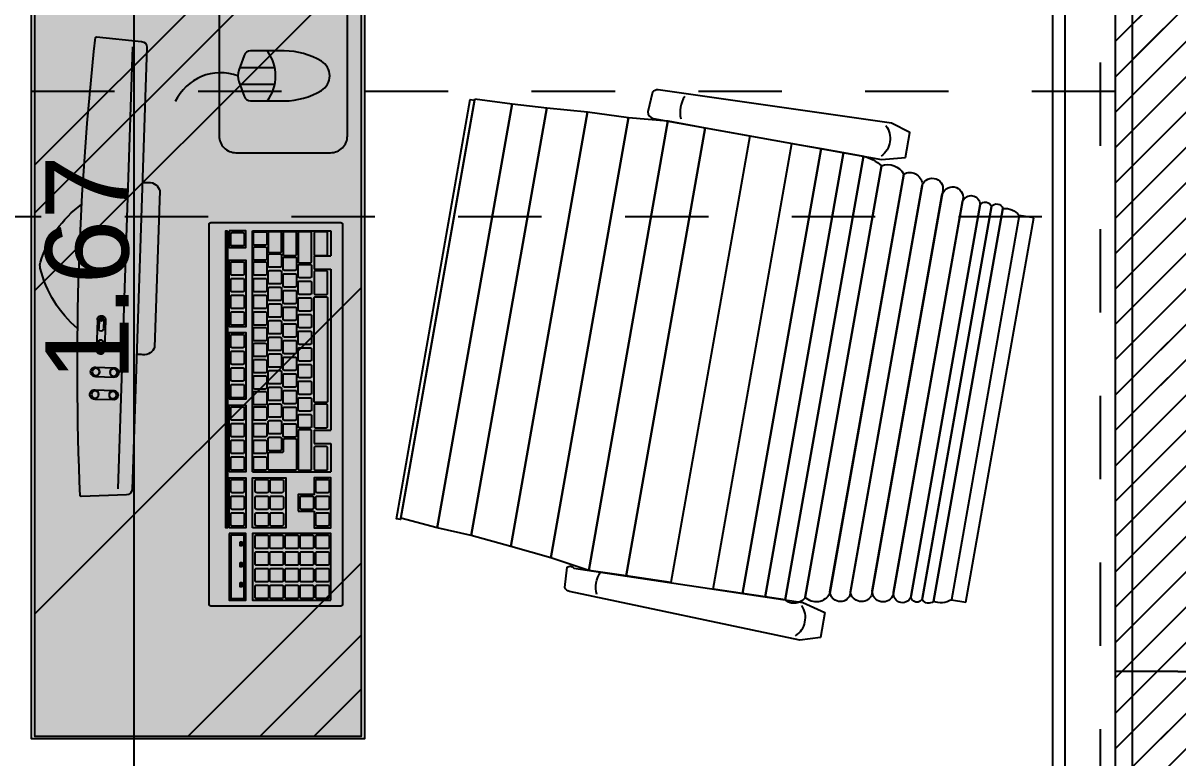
# Model space of a CAD drawing. Header units: millimetres. Extents: x 1999 to 2304, y 1614 to 1800.
# Drawn here: x 2040.73 to 2042.115, y 1631.511 to 1632.393 of the extents above; entities that cross this region are included whole.
import ezdxf

# ---------------------------------------------------------------- set-up
doc = ezdxf.new("R2010")
doc.units = ezdxf.units.MM
doc.header["$LTSCALE"] = 0.03
doc.header["$PDMODE"] = 34
doc.linetypes.add('HIDDEN', pattern=[9.525, 6.35, -3.175])
doc.linetypes.add('HIDDEN2', pattern=[0.1875, 0.125, -0.0625])
for name, color, linetype in [('Construir Tijolos', 160, 'Continuous'), ('COTA', 250, 'Continuous'), ('Demolir', 193, 'HIDDEN2'), ('Layout', 6, 'Continuous'), ('PL1', 1, 'Continuous'), ('PL250', 250, 'Continuous'), ('PL251', 251, 'Continuous'), ('PL5', 5, 'Continuous'), ('PL6', 6, 'Continuous')]:
    doc.layers.add(name, color=color, linetype=linetype)
doc.styles.get("Standard").update_dxf_attribs({"font": 'arial.ttf'})
doc.dimstyles.new('TICK01', dxfattribs={"dimscale": 0, "dimtxt": 2, "dimasz": 1.5, "dimexe": 0.18, "dimexo": 0.06, "dimgap": 0.09, "dimtad": 1, "dimzin": 4, "dimdsep": 46, "dimtxsty": 'Standard', "dimblk": 'TICK1', "dimcen": 0.09, "dimclrd": 256, "dimclre": 256, "dimclrt": 4, "dimaunit": 1, "dimadec": 0, "dimazin": 0, "dimtfac": 1, "dimtix": 1, "dimtmove": 2, "dimatfit": 3, "dimldrblk": 'TICK1', "dimfxl": 1, "dimtolj": 1, "dimtzin": 12, "dimarcsym": 0})
pattern_1 = [(45, (0, 0), (-0.02121320344, 0.02121320344), [])]

# ---------------------------------------------------------------- blocks, each defined once
blk = doc.blocks.new('TICK1')
for p, q in [((0, 1), (0, -1)), ((0.5, 0.5), (-0.5, -0.5)), ((-1, 0), (1, 0))]:
    blk.add_line(p, q)
blk = doc.blocks.new('*D205')
at = {"layer": 'COTA', "linetype": 'HIDDEN', "lineweight": -2}
for p, q in [((2039.4631, 1631.9864), (2039.4631, 1632.4949)), ((2042.0401, 1632.4829), (2042.0401, 1632.4769))]:
    blk.add_line(p, q, dxfattribs=at)
at = {"layer": 'COTA', "lineweight": -2}
blk.add_line((2039.5381, 1632.4859), (2041.9651, 1632.4859), dxfattribs=at)
at = {"layer": 'DEFPOINTS', "color": 0}
for p in [(2042.0401, 1632.4859), (2042.0401, 1632.4859), (2039.4631, 1631.9834)]:
    blk.add_point(p, dxfattribs=at)
at = {"layer": 'COTA', "lineweight": -2, "xscale": 0.07499999993790162, "yscale": 0.07499999993790162, "zscale": 0.07499999993790162, "rotation": 180}
blk.add_blockref('TICK1', (2039.4631, 1632.4859), dxfattribs=at)
at = {"layer": 'COTA', "lineweight": -2, "xscale": 0.07499999993790162, "yscale": 0.07499999993790162, "zscale": 0.07499999993790162}
blk.add_blockref('TICK1', (2042.0401, 1632.4859), dxfattribs=at)
at = {"layer": 'COTA', "color": 4, "insert": (2040.6605, 1632.5414), "char_height": 0.1, "attachment_point": 5}
blk.add_mtext('\\A1;2.58', dxfattribs=at)
blk = doc.blocks.new('*D248')
at = {"layer": 'COTA', "linetype": 'HIDDEN', "lineweight": -2}
for p, q in [((2044.0451, 1632.1614), (2044.0451, 1629.8746)), ((2040.9331, 1625.4844), (2040.9331, 1629.8926))]:
    blk.add_line(p, q, dxfattribs=at)
at = {"layer": 'COTA', "lineweight": -2}
blk.add_line((2041.0081, 1629.8836), (2043.9701, 1629.8836), dxfattribs=at)
at = {"layer": 'DEFPOINTS', "color": 0}
for p in [(2044.0451, 1632.1644), (2044.0451, 1629.8836), (2040.9331, 1625.4814)]:
    blk.add_point(p, dxfattribs=at)
at = {"layer": 'COTA', "lineweight": -2, "xscale": 0.07499999993790162, "yscale": 0.07499999993790162, "zscale": 0.07499999993790162, "rotation": 180}
blk.add_blockref('TICK1', (2040.9331, 1629.8836), dxfattribs=at)
at = {"layer": 'COTA', "lineweight": -2, "xscale": 0.07499999993790162, "yscale": 0.07499999993790162, "zscale": 0.07499999993790162}
blk.add_blockref('TICK1', (2044.0451, 1629.8836), dxfattribs=at)
at = {"layer": 'COTA', "color": 4, "insert": (2042.4891, 1629.9392), "char_height": 0.1, "attachment_point": 5}
blk.add_mtext('\\A1;3.11', dxfattribs=at)
blk = doc.blocks.new('*D262')
at = {"layer": 'COTA', "linetype": 'HIDDEN', "lineweight": -2}
for p, q in [((2041.3836, 1632.9334), (2040.8541, 1632.9334)), ((2042.0371, 1631.2634), (2040.8541, 1631.2634))]:
    blk.add_line(p, q, dxfattribs=at)
at = {"layer": 'COTA', "lineweight": -2}
blk.add_line((2040.8631, 1632.8584), (2040.8631, 1631.3384), dxfattribs=at)
at = {"layer": 'DEFPOINTS', "color": 0}
for p in [(2041.3866, 1632.9334), (2040.8631, 1631.2634), (2042.0401, 1631.2634)]:
    blk.add_point(p, dxfattribs=at)
at = {"layer": 'COTA', "lineweight": -2, "xscale": 0.07499999993790162, "yscale": 0.07499999993790162, "zscale": 0.07499999993790162}
for p, rotation in [((2040.8631, 1632.9334), 90), ((2040.8631, 1631.2634), 270)]:
    blk.add_blockref('TICK1', p, dxfattribs=dict(at, rotation=rotation))
at = {"layer": 'COTA', "color": 4, "insert": (2040.8075, 1632.0984), "char_height": 0.1, "attachment_point": 5, "rotation": 90}
blk.add_mtext('\\A1;1.67', dxfattribs=at)
blk = doc.blocks.new('*D348')
at = {"layer": 'COTA', "lineweight": -2}
for p, q in [((2042.1151, 1631.6145), (2042.0401, 1631.6145)), ((2042.1901, 1631.6145), (2042.2401, 1631.6145)), ((2042.3151, 1631.6145), (2042.3901, 1631.6145))]:
    blk.add_line(p, q, dxfattribs=at)
at = {"layer": 'COTA', "linetype": 'HIDDEN', "lineweight": -2}
for p, q in [((2042.1901, 1631.4164), (2042.1901, 1631.6235)), ((2042.2401, 1631.4164), (2042.2401, 1631.6235))]:
    blk.add_line(p, q, dxfattribs=at)
at = {"layer": 'DEFPOINTS', "color": 0}
for p in [(2042.2401, 1631.6145), (2042.1901, 1631.4134), (2042.2401, 1631.4134)]:
    blk.add_point(p, dxfattribs=at)
at = {"layer": 'COTA', "lineweight": -2, "xscale": 0.07499999993790162, "yscale": 0.07499999993790162, "zscale": 0.07499999993790162}
blk.add_blockref('TICK1', (2042.1901, 1631.6145), dxfattribs=at)
at = {"layer": 'COTA', "lineweight": -2, "xscale": 0.07499999993790162, "yscale": 0.07499999993790162, "zscale": 0.07499999993790162, "rotation": 180}
blk.add_blockref('TICK1', (2042.2401, 1631.6145), dxfattribs=at)
at = {"layer": 'COTA', "color": 4, "insert": (2042.2151, 1631.67), "char_height": 0.1, "attachment_point": 5}
blk.add_mtext('\\A1;.05', dxfattribs=at)
blk = doc.blocks.new('TV DE PLASMA 29PL')
at = {"layer": 'PL250'}
for p, q in [((0.1413, 0.2032), (-0.1307, 0.2032)), ((0.3901, 0.1474), (-0.3795, 0.1474)), ((-0.2245, 0.1025), (-0.2245, 0.1335)), ((-0.2085, 0.1025), (-0.2085, 0.1335)), ((-0.1852, 0.1025), (-0.1852, 0.1335)), ((-0.1692, 0.1025), (-0.1692, 0.1335)), ((-0.0866, 0.1163), (-0.1388, 0.1163)), ((-0.0866, 0.1023), (-0.1388, 0.1023)), ((-0.0866, 0.1135), (-0.1016, 0.1135)), ((-0.0866, 0.1051), (-0.1016, 0.1051)), ((-0.0866, 0.1135), (-0.0866, 0.1051))]:
    blk.add_line(p, q, dxfattribs=at)
for centre, radius in [((-0.2165, 0.1335), 0.00673), ((-0.2165, 0.1335), 0.00623), ((-0.1772, 0.1335), 0.00673), ((-0.1772, 0.1335), 0.00623), ((-0.2165, 0.1025), 0.00673), ((-0.2165, 0.1025), 0.00623), ((-0.1772, 0.1025), 0.00673), ((-0.1772, 0.1025), 0.00623), ((-0.1388, 0.1093), 0.00498), ((-0.1388, 0.1093), 0.00448), ((-0.1265, 0.1093), 0.00498), ((-0.1265, 0.1093), 0.00448), ((-0.0866, 0.1093), 0.00162)]:
    blk.add_circle(centre, radius, dxfattribs=at)
for centre, radius, start, end in [((-0.1248, 0.1841), 0.02, 107.0959, 181.9473), ((0.1354, 0.1841), 0.02, 358.0527, 72.9041), ((0.0523, 0.1901), 0.1971, 181.9473, 185.1513), ((-0.0417, 0.1901), 0.1971, 354.8487, 358.0527), ((-0.2165, 0.1345), 0.00807, 352.6021, 187.3979), ((-0.1772, 0.1345), 0.00807, 352.6021, 187.3979), ((-0.2165, 0.1014), 0.00807, 172.6021, 7.3979), ((-0.1772, 0.1014), 0.00807, 172.6021, 7.3979), ((-0.1391, 0.1093), 0.00701, 87.5804, 272.4196), ((-0.1018, 0.1093), 0.00424, 87.5804, 272.4196), ((-0.0863, 0.1093), 0.00701, 267.5804, 92.4196), ((-0.0864, 0.1093), 0.00424, 267.5804, 92.4196), ((0.0523, 0.1901), 0.1971, 218.1188, 254.6284), ((-0.0417, 0.1901), 0.1971, 285.3716, 321.8812), ((0.0053, 0.0193), 0.02, 254.6284, 285.3716)]:
    blk.add_arc(centre, radius, start, end, dxfattribs=at)
at = {"layer": 'PL5'}
blk.add_lwpolyline([(0.4, 0.163, 0.395059), (0.3901, 0.1724), (-0.3795, 0.1724, 0.395059), (-0.3894, 0.163), (-0.3946, 0.0843, 0.255546), (-0.3938, 0.0825, 0.038223), (0.4044, 0.0825, 0.255546), (0.4052, 0.0843)], format="xyb", close=True, dxfattribs=at)
blk = doc.blocks.new('chair')
at = {"layer": 'Layout', "color": 5}
for p, q in [((-0.2341, -0.0176), (-0.2341, 0)), ((-0.2341, 0), (0.2341, 0)), ((0.2341, 0), (0.2341, -0.0176)), ((0.2341, -0.0176), (-0.2341, -0.0176))]:
    blk.add_line(p, q, dxfattribs=at)
at = {"layer": 'Layout', "color": 251}
for p, q in [((0.2341, -0.0176), (-0.2341, -0.0176)), ((0.2341, -0.0176), (-0.2341, -0.0176)), ((-0.2398, -0.0385), (0.2388, -0.0385)), ((0.2388, -0.0385), (-0.2398, -0.0385)), ((-0.2398, -0.0385), (0.2388, -0.0385)), ((-0.2398, -0.0521), (0.2388, -0.0521)), ((0.2388, -0.0521), (-0.2373, -0.0521)), ((0.2388, -0.0661), (-0.2373, -0.0661)), ((-0.2373, -0.0661), (0.2388, -0.0661)), ((0.2414, -0.0874), (-0.2399, -0.0874)), ((-0.2373, -0.0874), (0.2388, -0.0874)), ((0.2474, -0.113), (-0.2459, -0.113)), ((-0.2399, -0.113), (0.2414, -0.113)), ((0.2513, -0.1386), (-0.2499, -0.1386)), ((-0.2459, -0.1386), (0.2474, -0.1386)), ((0.259, -0.1627), (-0.252, -0.1627)), ((-0.2499, -0.1627), (0.259, -0.1627)), ((0.264, -0.1907), (-0.2615, -0.1907)), ((-0.2615, -0.1907), (0.264, -0.1907)), ((0.2716, -0.2139), (-0.2688, -0.2139)), ((-0.2688, -0.2141), (0.2716, -0.2139)), ((0.2717, -0.2381), (-0.2694, -0.2381)), ((-0.2694, -0.2381), (0.2717, -0.2381)), ((0.2718, -0.2655), (-0.2701, -0.2655)), ((-0.2701, -0.2655), (0.2718, -0.2655)), ((-0.271, -0.3012), (0.2719, -0.3012)), ((0.2721, -0.3525), (-0.2723, -0.3525)), ((0.2723, -0.4068), (-0.2737, -0.4068)), ((-0.2737, -0.4068), (0.2723, -0.4068)), ((0.2725, -0.4524), (-0.2749, -0.4518)), ((-0.2749, -0.4518), (0.2725, -0.4524)), ((-0.2678, -0.4994), (0.2685, -0.4994)), ((0.2685, -0.4994), (-0.2678, -0.4994)), ((-0.2628, -0.5491), (0.2667, -0.5491)), ((0.2667, -0.5491), (-0.2628, -0.5491)), ((-0.2583, -0.598), (0.2627, -0.598)), ((0.2627, -0.598), (-0.2583, -0.598)), ((-0.2561, -0.6398), (0.2605, -0.6398)), ((0.2605, -0.6398), (-0.2561, -0.6398)), ((-0.2523, -0.6849), (0.2585, -0.6849))]:
    blk.add_line(p, q, dxfattribs=at)
at = {"layer": 'Layout'}
for p, q in [((-0.2688, -0.2139), (-0.2694, -0.2381)), ((0.2717, -0.2381), (0.2716, -0.2139)), ((-0.2694, -0.2381), (-0.2701, -0.2655)), ((0.2718, -0.2655), (0.2717, -0.2381)), ((-0.2701, -0.2655), (-0.271, -0.3012)), ((0.2719, -0.3012), (0.2718, -0.2655)), ((-0.2723, -0.3525), (-0.2737, -0.4068)), ((0.2723, -0.4068), (0.2721, -0.3525)), ((-0.2737, -0.4068), (-0.2749, -0.4518)), ((0.2725, -0.4524), (0.2723, -0.4068)), ((-0.2749, -0.4518), (-0.2678, -0.4994)), ((0.2685, -0.4994), (0.2725, -0.4524)), ((-0.2678, -0.4994), (-0.2628, -0.5491)), ((0.2667, -0.5491), (0.2685, -0.4994)), ((-0.2628, -0.5491), (-0.2583, -0.598)), ((0.2627, -0.598), (0.2667, -0.5491)), ((-0.2583, -0.598), (-0.2561, -0.6398)), ((0.2605, -0.6398), (0.2627, -0.598)), ((-0.2561, -0.6398), (-0.2523, -0.6849)), ((0.2585, -0.6849), (0.2605, -0.6398))]:
    blk.add_line(p, q, dxfattribs=at)
at = {"layer": 'Layout', "color": 5}
for points in [[(-0.2755, -0.1643), (-0.3059, -0.1643), (-0.3132, -0.1881), (-0.304, -0.4704, 0.205362), (-0.3002, -0.4768), (-0.2757, -0.4782, 0.424927), (-0.2754, -0.4703), (-0.2682, -0.1924)], [(0.2788, -0.164), (0.3092, -0.164), (0.3165, -0.1878), (0.3073, -0.4701, -0.205362), (0.3035, -0.4765), (0.279, -0.4779, -0.331039), (0.2726, -0.47), (0.2715, -0.1921)]]:
    blk.add_lwpolyline(points, format="xyb", close=True, dxfattribs=at)
for points in [[(-0.3092, -0.1942, -0.419252), (-0.2722, -0.1931, 0.402201)], [(0.3125, -0.1939, 0.419252), (0.2755, -0.1929, -0.402201)], [(-0.3018, -0.4375, 0.2105), (-0.2744, -0.4377, -0.207409)], [(0.3051, -0.4373, -0.2105), (0.2777, -0.4374, 0.207409)]]:
    blk.add_lwpolyline(points, format="xyb", dxfattribs=at)
at = {"layer": 'Layout'}
blk.add_lwpolyline([(0.2568, -0.6849), (-0.2539, -0.6849), (-0.2539, -0.69), (0.2568, -0.69)], close=True, dxfattribs=at)
at = {"layer": 'Layout', "color": 5}
for centre, radius, start, end in [((-0.2165, -0.0337), 0.0238, 137.6235, 191.6796), ((-0.2165, -0.0337), 0.0238, 137.6235, 191.6796), ((0.2189, -0.032), 0.0209, 341.9604, 43.4591), ((0.2189, -0.032), 0.0209, 341.9604, 43.4591), ((-0.2343, -0.0453), 0.00878, 129.2386, 230.7614), ((0.2357, -0.0453), 0.00745, 294.139, 65.861), ((-0.2373, -0.0591), 0.00696, 90, 270), ((0.2352, -0.0591), 0.00781, 296.9826, 63.0174), ((-0.2373, -0.0767), 0.0107, 90, 270), ((0.2369, -0.0767), 0.0108, 280.1541, 79.8459), ((-0.2382, -0.1002), 0.0129, 97.7987, 262.2013), ((0.2414, -0.1002), 0.0128, 270, 90), ((-0.2416, -0.1258), 0.0135, 108.746, 251.254), ((0.2474, -0.1258), 0.0128, 270, 90), ((-0.2472, -0.1506), 0.0124, 102.6717, 257.3283), ((0.2471, -0.1532), 0.0152, 321.1954, 74.0184), ((-0.2473, -0.1799), 0.0178, 105.1255, 217.329), ((0.2455, -0.1796), 0.0216, 329.1582, 51.2932), ((-0.2552, -0.2055), 0.0161, 113.1015, 212.385), ((0.2232, -0.2168), 0.0485, 3.4659, 32.6133)]:
    blk.add_arc(centre, radius, start, end, dxfattribs=at)
blk = doc.blocks.new('Teclado')
at = {"layer": 'PL250'}
blk.add_lwpolyline([(-0.23, 0.158), (-0.23, 0.002, 0.414214), (-0.228, 0), (0.228, 0, 0.414214), (0.23, 0.002), (0.23, 0.158, 0.414214), (0.228, 0.16), (-0.228, 0.16, 0.414214)], format="xyb", close=True, dxfattribs=at)
at = {"layer": 'PL251'}
for p, q in [((-0.22, 0.108), (-0.22, 0.0141)), ((0.069, 0.108), (-0.22, 0.108)), ((0.069, 0.108), (0.069, 0.0141)), ((0.098, 0.0494), (0.098, 0.0363)), ((0.116, 0.0532), (0.116, 0.034)), ((-0.19, 0.0341), (-0.19, 0.0141)), ((-0.19, 0.0341), (-0.174, 0.0341)), ((-0.174, 0.0341), (-0.174, 0.0141)), ((0.019, 0.0341), (0.019, 0.0141)), ((0.019, 0.0341), (0.035, 0.0341)), ((0.035, 0.0341), (0.035, 0.0141)), ((-0.22, 0.0141), (-0.19, 0.0141)), ((-0.174, 0.0141), (0.019, 0.0141)), ((0.035, 0.0141), (0.069, 0.0141))]:
    blk.add_line(p, q, dxfattribs=at)
for points in [[(-0.22, 0.138), (0.136, 0.138), (0.136, 0.14), (-0.22, 0.14)], [(-0.22, 0.136), (-0.2, 0.136), (-0.2, 0.116), (-0.22, 0.116)], [(-0.105, 0.136), (-0.185, 0.136), (-0.185, 0.116), (-0.105, 0.116)], [(-0.018, 0.136), (-0.098, 0.136), (-0.098, 0.116), (-0.018, 0.116)], [(0.069, 0.136), (-0.011, 0.136), (-0.011, 0.116), (0.069, 0.116)], [(0.136, 0.136), (0.076, 0.136), (0.076, 0.116), (0.136, 0.116)], [(0.143, 0.136), (0.223, 0.136), (0.223, 0.116), (0.143, 0.116)], [(0.145, 0.134), (0.221, 0.134), (0.221, 0.118), (0.145, 0.118)], [(0.1529, 0.1227), (0.1529, 0.1207), (0.1579, 0.1207), (0.1579, 0.1227)], [(0.1779, 0.1227), (0.1779, 0.1207), (0.1829, 0.1207), (0.1829, 0.1227)], [(0.2018, 0.1227), (0.2018, 0.1207), (0.2068, 0.1207), (0.2068, 0.1227)], [(0.136, 0.108), (0.076, 0.108), (0.076, 0.068), (0.136, 0.068)], [(0.223, 0.0141), (0.143, 0.0141), (0.143, 0.108), (0.223, 0.108)]]:
    blk.add_lwpolyline(points, close=True, dxfattribs=at)
for points in [[(-0.202, 0.1325, 0.414214), (-0.2035, 0.134), (-0.2165, 0.134, 0.414214), (-0.218, 0.1325), (-0.218, 0.1195, 0.414214), (-0.2165, 0.118), (-0.2035, 0.118, 0.414214), (-0.202, 0.1195)], [(-0.167, 0.1325, 0.414214), (-0.1685, 0.134), (-0.1815, 0.134, 0.414214), (-0.183, 0.1325), (-0.183, 0.1195, 0.414214), (-0.1815, 0.118), (-0.1685, 0.118, 0.414214), (-0.167, 0.1195)], [(-0.147, 0.1325, 0.414214), (-0.1485, 0.134), (-0.1615, 0.134, 0.414214), (-0.163, 0.1325), (-0.163, 0.1195, 0.414214), (-0.1615, 0.118), (-0.1485, 0.118, 0.414214), (-0.147, 0.1195)], [(-0.127, 0.1325, 0.414214), (-0.1285, 0.134), (-0.1415, 0.134, 0.414214), (-0.143, 0.1325), (-0.143, 0.1195, 0.414214), (-0.1415, 0.118), (-0.1285, 0.118, 0.414214), (-0.127, 0.1195)], [(-0.107, 0.1325, 0.414214), (-0.1085, 0.134), (-0.1215, 0.134, 0.414214), (-0.123, 0.1325), (-0.123, 0.1195, 0.414214), (-0.1215, 0.118), (-0.1085, 0.118, 0.414214), (-0.107, 0.1195)], [(-0.0799, 0.1325, 0.414214), (-0.0814, 0.134), (-0.0944, 0.134, 0.414214), (-0.0959, 0.1325), (-0.0959, 0.1195, 0.414214), (-0.0944, 0.118), (-0.0814, 0.118, 0.414214), (-0.0799, 0.1195)], [(-0.0599, 0.1325, 0.414214), (-0.0614, 0.134), (-0.0744, 0.134, 0.414214), (-0.0759, 0.1325), (-0.0759, 0.1195, 0.414214), (-0.0744, 0.118), (-0.0614, 0.118, 0.414214), (-0.0599, 0.1195)], [(-0.0399, 0.1325, 0.414214), (-0.0414, 0.134), (-0.0544, 0.134, 0.414214), (-0.0559, 0.1325), (-0.0559, 0.1195, 0.414214), (-0.0544, 0.118), (-0.0414, 0.118, 0.414214), (-0.0399, 0.1195)], [(-0.0199, 0.1325, 0.414214), (-0.0214, 0.134), (-0.0344, 0.134, 0.414214), (-0.0359, 0.1325), (-0.0359, 0.1195, 0.414214), (-0.0344, 0.118), (-0.0214, 0.118, 0.414214), (-0.0199, 0.1195)], [(0.007, 0.1325, 0.414214), (0.0055, 0.134), (-0.0075, 0.134, 0.414214), (-0.009, 0.1325), (-0.009, 0.1195, 0.414214), (-0.0075, 0.118), (0.0055, 0.118, 0.414214), (0.007, 0.1195)], [(0.027, 0.1325, 0.414214), (0.0255, 0.134), (0.0125, 0.134, 0.414214), (0.011, 0.1325), (0.011, 0.1195, 0.414214), (0.0125, 0.118), (0.0255, 0.118, 0.414214), (0.027, 0.1195)], [(0.047, 0.1325, 0.414214), (0.0455, 0.134), (0.0325, 0.134, 0.414214), (0.031, 0.1325), (0.031, 0.1195, 0.414214), (0.0325, 0.118), (0.0455, 0.118, 0.414214), (0.047, 0.1195)], [(0.067, 0.1325, 0.414214), (0.0655, 0.134), (0.0525, 0.134, 0.414214), (0.051, 0.1325), (0.051, 0.1195, 0.414214), (0.0525, 0.118), (0.0655, 0.118, 0.414214), (0.067, 0.1195)], [(0.094, 0.1325, 0.414214), (0.0925, 0.134), (0.0795, 0.134, 0.414214), (0.078, 0.1325), (0.078, 0.1195, 0.414214), (0.0795, 0.118), (0.0925, 0.118, 0.414214), (0.094, 0.1195)], [(0.114, 0.1325, 0.414214), (0.1125, 0.134), (0.0995, 0.134, 0.414214), (0.098, 0.1325), (0.098, 0.1195, 0.414214), (0.0995, 0.118), (0.1125, 0.118, 0.414214), (0.114, 0.1195)], [(0.134, 0.1325, 0.414214), (0.1325, 0.134), (0.1195, 0.134, 0.414214), (0.118, 0.1325), (0.118, 0.1195, 0.414214), (0.1195, 0.118), (0.1325, 0.118, 0.414214), (0.134, 0.1195)], [(-0.2029, 0.1055, 0.414214), (-0.2044, 0.107), (-0.2174, 0.107, 0.414214), (-0.2189, 0.1055), (-0.2189, 0.0925, 0.414214), (-0.2174, 0.091), (-0.2044, 0.091, 0.414214), (-0.2029, 0.0925)], [(-0.1848, 0.1055, 0.414214), (-0.1863, 0.107), (-0.1993, 0.107, 0.414214), (-0.2008, 0.1055), (-0.2008, 0.0925, 0.414214), (-0.1993, 0.091), (-0.1863, 0.091, 0.414214), (-0.1848, 0.0925)], [(-0.167, 0.1055, 0.414214), (-0.1685, 0.107), (-0.1815, 0.107, 0.414214), (-0.183, 0.1055), (-0.183, 0.0925, 0.414214), (-0.1815, 0.091), (-0.1685, 0.091, 0.414214), (-0.167, 0.0925)], [(-0.147, 0.1055, 0.414214), (-0.1485, 0.107), (-0.1615, 0.107, 0.414214), (-0.163, 0.1055), (-0.163, 0.0925, 0.414214), (-0.1615, 0.091), (-0.1485, 0.091, 0.414214), (-0.147, 0.0925)], [(-0.127, 0.1055, 0.414214), (-0.1285, 0.107), (-0.1415, 0.107, 0.414214), (-0.143, 0.1055), (-0.143, 0.0925, 0.414214), (-0.1415, 0.091), (-0.1285, 0.091, 0.414214), (-0.127, 0.0925)], [(-0.107, 0.1055, 0.414214), (-0.1085, 0.107), (-0.1215, 0.107, 0.414214), (-0.123, 0.1055), (-0.123, 0.0925, 0.414214), (-0.1215, 0.091), (-0.1085, 0.091, 0.414214), (-0.107, 0.0925)], [(-0.0881, 0.1055, 0.414214), (-0.0896, 0.107), (-0.1026, 0.107, 0.414214), (-0.1041, 0.1055), (-0.1041, 0.0925, 0.414214), (-0.1026, 0.091), (-0.0896, 0.091, 0.414214), (-0.0881, 0.0925)], [(-0.0692, 0.1055, 0.414214), (-0.0707, 0.107), (-0.0837, 0.107, 0.414214), (-0.0852, 0.1055), (-0.0852, 0.0925, 0.414214), (-0.0837, 0.091), (-0.0707, 0.091, 0.414214), (-0.0692, 0.0925)], [(-0.0496, 0.1055, 0.414214), (-0.0511, 0.107), (-0.0641, 0.107, 0.414214), (-0.0656, 0.1055), (-0.0656, 0.0925, 0.414214), (-0.0641, 0.091), (-0.0511, 0.091, 0.414214), (-0.0496, 0.0925)], [(-0.0303, 0.1055, 0.414214), (-0.0318, 0.107), (-0.0448, 0.107, 0.414214), (-0.0463, 0.1055), (-0.0463, 0.0925, 0.414214), (-0.0448, 0.091), (-0.0318, 0.091, 0.414214), (-0.0303, 0.0925)], [(-0.0114, 0.1055, 0.414214), (-0.0129, 0.107), (-0.0259, 0.107, 0.414214), (-0.0274, 0.1055), (-0.0274, 0.0925, 0.414214), (-0.0259, 0.091), (-0.0129, 0.091, 0.414214), (-0.0114, 0.0925)], [(0.007, 0.1055, 0.414214), (0.0055, 0.107), (-0.0075, 0.107, 0.414214), (-0.009, 0.1055), (-0.009, 0.0925, 0.414214), (-0.0075, 0.091), (0.0055, 0.091, 0.414214), (0.007, 0.0925)], [(0.027, 0.1055, 0.414214), (0.0255, 0.107), (0.0125, 0.107, 0.414214), (0.011, 0.1055), (0.011, 0.0925, 0.414214), (0.0125, 0.091), (0.0255, 0.091, 0.414214), (0.027, 0.0925)], [(0.047, 0.1055, 0.414214), (0.0455, 0.107), (0.0325, 0.107, 0.414214), (0.031, 0.1055), (0.031, 0.0925, 0.414214), (0.0325, 0.091), (0.0455, 0.091, 0.414214), (0.047, 0.0925)], [(0.067, 0.1055, 0.414214), (0.0655, 0.107), (0.0525, 0.107, 0.414214), (0.051, 0.1055), (0.051, 0.0925, 0.414214), (0.0525, 0.091), (0.0655, 0.091, 0.414214), (0.067, 0.0925)], [(0.094, 0.1032, 0.414214), (0.0925, 0.1047), (0.0795, 0.1047, 0.414214), (0.078, 0.1032), (0.078, 0.0902, 0.414214), (0.0795, 0.0887), (0.0925, 0.0887, 0.414214), (0.094, 0.0902)], [(0.114, 0.1032, 0.414214), (0.1125, 0.1047), (0.0995, 0.1047, 0.414214), (0.098, 0.1032), (0.098, 0.0902, 0.414214), (0.0995, 0.0887), (0.1125, 0.0887, 0.414214), (0.114, 0.0902)], [(0.134, 0.1032, 0.414214), (0.1325, 0.1047), (0.1195, 0.1047, 0.414214), (0.118, 0.1032), (0.118, 0.0902, 0.414214), (0.1195, 0.0887), (0.1325, 0.0887, 0.414214), (0.134, 0.0902)], [(0.161, 0.1033, 0.414214), (0.1595, 0.1048), (0.1465, 0.1048, 0.414214), (0.145, 0.1033), (0.145, 0.0903, 0.414214), (0.1465, 0.0888), (0.1595, 0.0888, 0.414214), (0.161, 0.0903)], [(0.181, 0.1033, 0.414214), (0.1795, 0.1048), (0.1665, 0.1048, 0.414214), (0.165, 0.1033), (0.165, 0.0903, 0.414214), (0.1665, 0.0888), (0.1795, 0.0888, 0.414214), (0.181, 0.0903)], [(0.201, 0.1033, 0.414214), (0.1995, 0.1048), (0.1865, 0.1048, 0.414214), (0.185, 0.1033), (0.185, 0.0903, 0.414214), (0.1865, 0.0888), (0.1995, 0.0888, 0.414214), (0.201, 0.0903)], [(0.221, 0.1033, 0.414214), (0.2195, 0.1048), (0.2065, 0.1048, 0.414214), (0.205, 0.1033), (0.205, 0.0903, 0.414214), (0.2065, 0.0888), (0.2195, 0.0888, 0.414214), (0.221, 0.0903)], [(-0.2175, 0.0894), (-0.1955, 0.0894, -0.414214), (-0.194, 0.0879), (-0.194, 0.0748, -0.414214), (-0.1955, 0.0733), (-0.2175, 0.0733, -0.414214), (-0.219, 0.0748), (-0.219, 0.0879, -0.414214)], [(-0.1764, 0.0878, 0.414214), (-0.1779, 0.0893), (-0.1909, 0.0893, 0.414214), (-0.1924, 0.0878), (-0.1924, 0.0748, 0.414214), (-0.1909, 0.0733), (-0.1779, 0.0733, 0.414214), (-0.1764, 0.0748)], [(-0.1564, 0.0878, 0.414214), (-0.1579, 0.0893), (-0.1709, 0.0893, 0.414214), (-0.1724, 0.0878), (-0.1724, 0.0748, 0.414214), (-0.1709, 0.0733), (-0.1579, 0.0733, 0.414214), (-0.1564, 0.0748)], [(-0.1364, 0.0878, 0.414214), (-0.1379, 0.0893), (-0.1509, 0.0893, 0.414214), (-0.1524, 0.0878), (-0.1524, 0.0748, 0.414214), (-0.1509, 0.0733), (-0.1379, 0.0733, 0.414214), (-0.1364, 0.0748)], [(-0.1164, 0.0878, 0.414214), (-0.1179, 0.0893), (-0.1309, 0.0893, 0.414214), (-0.1324, 0.0878), (-0.1324, 0.0748, 0.414214), (-0.1309, 0.0733), (-0.1179, 0.0733, 0.414214), (-0.1164, 0.0748)], [(-0.0964, 0.0878, 0.414214), (-0.0979, 0.0893), (-0.1109, 0.0893, 0.414214), (-0.1124, 0.0878), (-0.1124, 0.0748, 0.414214), (-0.1109, 0.0733), (-0.0979, 0.0733, 0.414214), (-0.0964, 0.0748)], [(-0.0764, 0.0878, 0.414214), (-0.0779, 0.0893), (-0.0909, 0.0893, 0.414214), (-0.0924, 0.0878), (-0.0924, 0.0748, 0.414214), (-0.0909, 0.0733), (-0.0779, 0.0733, 0.414214), (-0.0764, 0.0748)], [(-0.0564, 0.0878, 0.414214), (-0.0579, 0.0893), (-0.0709, 0.0893, 0.414214), (-0.0724, 0.0878), (-0.0724, 0.0748, 0.414214), (-0.0709, 0.0733), (-0.0579, 0.0733, 0.414214), (-0.0564, 0.0748)], [(-0.0364, 0.0878, 0.414214), (-0.0379, 0.0893), (-0.0509, 0.0893, 0.414214), (-0.0524, 0.0878), (-0.0524, 0.0748, 0.414214), (-0.0509, 0.0733), (-0.0379, 0.0733, 0.414214), (-0.0364, 0.0748)], [(-0.0164, 0.0878, 0.414214), (-0.0179, 0.0893), (-0.0309, 0.0893, 0.414214), (-0.0324, 0.0878), (-0.0324, 0.0748, 0.414214), (-0.0309, 0.0733), (-0.0179, 0.0733, 0.414214), (-0.0164, 0.0748)], [(0.0036, 0.0878, 0.414214), (0.0021, 0.0893), (-0.0109, 0.0893, 0.414214), (-0.0124, 0.0878), (-0.0124, 0.0748, 0.414214), (-0.0109, 0.0733), (0.0021, 0.0733, 0.414214), (0.0036, 0.0748)], [(0.0236, 0.0878, 0.414214), (0.0221, 0.0893), (0.0091, 0.0893, 0.414214), (0.0076, 0.0878), (0.0076, 0.0748, 0.414214), (0.0091, 0.0733), (0.0221, 0.0733, 0.414214), (0.0236, 0.0748)], [(0.0436, 0.0878, 0.414214), (0.0421, 0.0893), (0.0291, 0.0893, 0.414214), (0.0276, 0.0878), (0.0276, 0.0748, 0.414214), (0.0291, 0.0733), (0.0421, 0.0733, 0.414214), (0.0436, 0.0748)], [(0.0306, 0.0552), (0.0655, 0.0552, 0.414214), (0.067, 0.0567), (0.067, 0.0878, 0.414214), (0.0655, 0.0893), (0.047, 0.0893, 0.414214), (0.0455, 0.0878), (0.0455, 0.0723, -0.414214), (0.044, 0.0708), (0.0306, 0.0708, 0.414214), (0.0291, 0.0693), (0.0291, 0.0567, 0.414214)], [(0.094, 0.0855, 0.414214), (0.0925, 0.087), (0.0795, 0.087, 0.414214), (0.078, 0.0855), (0.078, 0.0725, 0.414214), (0.0795, 0.071), (0.0925, 0.071, 0.414214), (0.094, 0.0725)], [(0.114, 0.0855, 0.414214), (0.1125, 0.087), (0.0995, 0.087, 0.414214), (0.098, 0.0855), (0.098, 0.0725, 0.414214), (0.0995, 0.071), (0.1125, 0.071, 0.414214), (0.114, 0.0725)], [(0.134, 0.0855, 0.414214), (0.1325, 0.087), (0.1195, 0.087, 0.414214), (0.118, 0.0855), (0.118, 0.0725, 0.414214), (0.1195, 0.071), (0.1325, 0.071, 0.414214), (0.134, 0.0725)], [(0.161, 0.0856, 0.414214), (0.1595, 0.0871), (0.1465, 0.0871, 0.414214), (0.145, 0.0856), (0.145, 0.0726, 0.414214), (0.1465, 0.0711), (0.1595, 0.0711, 0.414214), (0.161, 0.0726)], [(0.181, 0.0856, 0.414214), (0.1795, 0.0871), (0.1665, 0.0871, 0.414214), (0.165, 0.0856), (0.165, 0.0726, 0.414214), (0.1665, 0.0711), (0.1795, 0.0711, 0.414214), (0.181, 0.0726)], [(0.201, 0.0856, 0.414214), (0.1995, 0.0871), (0.1865, 0.0871, 0.414214), (0.185, 0.0856), (0.185, 0.0726, 0.414214), (0.1865, 0.0711), (0.1995, 0.0711, 0.414214), (0.201, 0.0726)], [(0.221, 0.0856, 0.414214), (0.2195, 0.0871), (0.2065, 0.0871, 0.414214), (0.205, 0.0856), (0.205, 0.0726, 0.414214), (0.2065, 0.0711), (0.2195, 0.0711, 0.414214), (0.221, 0.0726)], [(-0.219, 0.0567), (-0.219, 0.0698, -0.414214), (-0.2175, 0.0713), (-0.1922, 0.0713, -0.414214), (-0.1907, 0.0698), (-0.1907, 0.0567, -0.414214), (-0.1922, 0.0552), (-0.2175, 0.0552, -0.414214)], [(-0.1727, 0.0697, 0.414214), (-0.1742, 0.0712), (-0.1872, 0.0712, 0.414214), (-0.1887, 0.0697), (-0.1887, 0.0567, 0.414214), (-0.1872, 0.0552), (-0.1742, 0.0552, 0.414214), (-0.1727, 0.0567)], [(-0.1527, 0.0697, 0.414214), (-0.1542, 0.0712), (-0.1672, 0.0712, 0.414214), (-0.1687, 0.0697), (-0.1687, 0.0567, 0.414214), (-0.1672, 0.0552), (-0.1542, 0.0552, 0.414214), (-0.1527, 0.0567)], [(-0.1327, 0.0697, 0.414214), (-0.1342, 0.0712), (-0.1472, 0.0712, 0.414214), (-0.1487, 0.0697), (-0.1487, 0.0567, 0.414214), (-0.1472, 0.0552), (-0.1342, 0.0552, 0.414214), (-0.1327, 0.0567)], [(-0.1127, 0.0697, 0.414214), (-0.1142, 0.0712), (-0.1272, 0.0712, 0.414214), (-0.1287, 0.0697), (-0.1287, 0.0567, 0.414214), (-0.1272, 0.0552), (-0.1142, 0.0552, 0.414214), (-0.1127, 0.0567)], [(-0.0927, 0.0697, 0.414214), (-0.0942, 0.0712), (-0.1072, 0.0712, 0.414214), (-0.1087, 0.0697), (-0.1087, 0.0567, 0.414214), (-0.1072, 0.0552), (-0.0942, 0.0552, 0.414214), (-0.0927, 0.0567)], [(-0.0727, 0.0697, 0.414214), (-0.0742, 0.0712), (-0.0872, 0.0712, 0.414214), (-0.0887, 0.0697), (-0.0887, 0.0567, 0.414214), (-0.0872, 0.0552), (-0.0742, 0.0552, 0.414214), (-0.0727, 0.0567)], [(-0.0527, 0.0697, 0.414214), (-0.0542, 0.0712), (-0.0672, 0.0712, 0.414214), (-0.0687, 0.0697), (-0.0687, 0.0567, 0.414214), (-0.0672, 0.0552), (-0.0542, 0.0552, 0.414214), (-0.0527, 0.0567)], [(-0.0327, 0.0697, 0.414214), (-0.0342, 0.0712), (-0.0472, 0.0712, 0.414214), (-0.0487, 0.0697), (-0.0487, 0.0567, 0.414214), (-0.0472, 0.0552), (-0.0342, 0.0552, 0.414214), (-0.0327, 0.0567)], [(-0.0127, 0.0697, 0.414214), (-0.0142, 0.0712), (-0.0272, 0.0712, 0.414214), (-0.0287, 0.0697), (-0.0287, 0.0567, 0.414214), (-0.0272, 0.0552), (-0.0142, 0.0552, 0.414214), (-0.0127, 0.0567)], [(0.0073, 0.0697, 0.414214), (0.0058, 0.0712), (-0.0072, 0.0712, 0.414214), (-0.0087, 0.0697), (-0.0087, 0.0567, 0.414214), (-0.0072, 0.0552), (0.0058, 0.0552, 0.414214), (0.0073, 0.0567)], [(0.0273, 0.0697, 0.414214), (0.0258, 0.0712), (0.0128, 0.0712, 0.414214), (0.0113, 0.0697), (0.0113, 0.0567, 0.414214), (0.0128, 0.0552), (0.0258, 0.0552, 0.414214), (0.0273, 0.0567)], [(0.161, 0.0674, 0.414214), (0.1595, 0.0689), (0.1465, 0.0689, 0.414214), (0.145, 0.0674), (0.145, 0.0544, 0.414214), (0.1465, 0.0529), (0.1595, 0.0529, 0.414214), (0.161, 0.0544)], [(0.181, 0.0674, 0.414214), (0.1795, 0.0689), (0.1665, 0.0689, 0.414214), (0.165, 0.0674), (0.165, 0.0544, 0.414214), (0.1665, 0.0529), (0.1795, 0.0529, 0.414214), (0.181, 0.0544)], [(0.201, 0.0674, 0.414214), (0.1995, 0.0689), (0.1865, 0.0689, 0.414214), (0.185, 0.0674), (0.185, 0.0544, 0.414214), (0.1865, 0.0529), (0.1995, 0.0529, 0.414214), (0.201, 0.0544)], [(0.221, 0.0674, 0.414214), (0.2195, 0.0689), (0.2065, 0.0689, 0.414214), (0.205, 0.0674), (0.205, 0.0544, 0.414214), (0.2065, 0.0529), (0.2195, 0.0529, 0.414214), (0.221, 0.0544)], [(-0.219, 0.0386), (-0.219, 0.0517, -0.414214), (-0.2175, 0.0532), (-0.1834, 0.0532, -0.414214), (-0.1819, 0.0517), (-0.1819, 0.0386, -0.414214), (-0.1834, 0.0371), (-0.2175, 0.0371, -0.414214)], [(-0.1639, 0.0517, 0.414214), (-0.1654, 0.0532), (-0.1784, 0.0532, 0.414214), (-0.1799, 0.0517), (-0.1799, 0.0387, 0.414214), (-0.1784, 0.0372), (-0.1654, 0.0372, 0.414214), (-0.1639, 0.0387)], [(-0.1439, 0.0517, 0.414214), (-0.1454, 0.0532), (-0.1584, 0.0532, 0.414214), (-0.1599, 0.0517), (-0.1599, 0.0387, 0.414214), (-0.1584, 0.0372), (-0.1454, 0.0372, 0.414214), (-0.1439, 0.0387)], [(-0.1239, 0.0517, 0.414214), (-0.1254, 0.0532), (-0.1384, 0.0532, 0.414214), (-0.1399, 0.0517), (-0.1399, 0.0387, 0.414214), (-0.1384, 0.0372), (-0.1254, 0.0372, 0.414214), (-0.1239, 0.0387)], [(-0.1039, 0.0517, 0.414214), (-0.1054, 0.0532), (-0.1184, 0.0532, 0.414214), (-0.1199, 0.0517), (-0.1199, 0.0387, 0.414214), (-0.1184, 0.0372), (-0.1054, 0.0372, 0.414214), (-0.1039, 0.0387)], [(-0.0839, 0.0517, 0.414214), (-0.0854, 0.0532), (-0.0984, 0.0532, 0.414214), (-0.0999, 0.0517), (-0.0999, 0.0387, 0.414214), (-0.0984, 0.0372), (-0.0854, 0.0372, 0.414214), (-0.0839, 0.0387)], [(-0.0639, 0.0517, 0.414214), (-0.0654, 0.0532), (-0.0784, 0.0532, 0.414214), (-0.0799, 0.0517), (-0.0799, 0.0387, 0.414214), (-0.0784, 0.0372), (-0.0654, 0.0372, 0.414214), (-0.0639, 0.0387)], [(-0.0439, 0.0517, 0.414214), (-0.0454, 0.0532), (-0.0584, 0.0532, 0.414214), (-0.0599, 0.0517), (-0.0599, 0.0387, 0.414214), (-0.0584, 0.0372), (-0.0454, 0.0372, 0.414214), (-0.0439, 0.0387)], [(-0.0239, 0.0517, 0.414214), (-0.0254, 0.0532), (-0.0384, 0.0532, 0.414214), (-0.0399, 0.0517), (-0.0399, 0.0387, 0.414214), (-0.0384, 0.0372), (-0.0254, 0.0372, 0.414214), (-0.0239, 0.0387)], [(-0.0039, 0.0517, 0.414214), (-0.0054, 0.0532), (-0.0184, 0.0532, 0.414214), (-0.0199, 0.0517), (-0.0199, 0.0387, 0.414214), (-0.0184, 0.0372), (-0.0054, 0.0372, 0.414214), (-0.0039, 0.0387)], [(0.0161, 0.0517, 0.414214), (0.0146, 0.0532), (0.0016, 0.0532, 0.414214), (0.0001, 0.0517), (0.0001, 0.0387, 0.414214), (0.0016, 0.0372), (0.0146, 0.0372, 0.414214), (0.0161, 0.0387)], [(0.0185, 0.0517, -0.414214), (0.02, 0.0532), (0.0655, 0.0532, -0.414214), (0.067, 0.0517), (0.067, 0.0386, -0.414214), (0.0655, 0.0371), (0.02, 0.0371, -0.414214), (0.0185, 0.0386)], [(0.114, 0.0493, 0.414214), (0.1125, 0.0508), (0.0995, 0.0508, 0.414214), (0.098, 0.0493), (0.098, 0.0363, 0.414214), (0.0995, 0.0348), (0.1125, 0.0348, 0.414214), (0.114, 0.0363)], [(0.161, 0.0494, 0.414214), (0.1595, 0.0509), (0.1465, 0.0509, 0.414214), (0.145, 0.0494), (0.145, 0.0364, 0.414214), (0.1465, 0.0349), (0.1595, 0.0349, 0.414214), (0.161, 0.0364)], [(0.181, 0.0494, 0.414214), (0.1795, 0.0509), (0.1665, 0.0509, 0.414214), (0.165, 0.0494), (0.165, 0.0364, 0.414214), (0.1665, 0.0349), (0.1795, 0.0349, 0.414214), (0.181, 0.0364)], [(0.201, 0.0494, 0.414214), (0.1995, 0.0509), (0.1865, 0.0509, 0.414214), (0.185, 0.0494), (0.185, 0.0364, 0.414214), (0.1865, 0.0349), (0.1995, 0.0349, 0.414214), (0.201, 0.0364)], [(0.221, 0.0494, 0.414214), (0.2195, 0.0509), (0.2065, 0.0509, 0.414214), (0.205, 0.0494), (0.205, 0.0364, 0.414214), (0.2065, 0.0349), (0.2195, 0.0349, 0.414214), (0.221, 0.0364)], [(-0.2175, 0.0341), (-0.1922, 0.0341, -0.414214), (-0.1907, 0.0326), (-0.1907, 0.0195, -0.414214), (-0.1922, 0.018), (-0.2175, 0.018, -0.414214), (-0.219, 0.0195), (-0.219, 0.0326, -0.414214)], [(-0.1437, 0.0195, -0.414214), (-0.1452, 0.018), (-0.1705, 0.018, -0.414214), (-0.172, 0.0195), (-0.172, 0.0326, -0.414214), (-0.1705, 0.0341), (-0.1452, 0.0341, -0.414214), (-0.1437, 0.0326)], [(-0.0141, 0.0195), (-0.0141, 0.0326, 0.414214), (-0.0156, 0.0341), (-0.1394, 0.0341, 0.414214), (-0.1409, 0.0326), (-0.1409, 0.0195, 0.414214), (-0.1394, 0.018), (-0.0156, 0.018, 0.414214)], [(-0.0106, 0.0341), (0.0146, 0.0341, -0.414214), (0.0161, 0.0326), (0.0161, 0.0195, -0.414214), (0.0146, 0.018), (-0.0106, 0.018, -0.414214), (-0.0121, 0.0195), (-0.0121, 0.0326, -0.414214)], [(0.0402, 0.0341), (0.0655, 0.0341, -0.414214), (0.067, 0.0326), (0.067, 0.0195, -0.414214), (0.0655, 0.018), (0.0402, 0.018, -0.414214), (0.0387, 0.0195), (0.0387, 0.0326, -0.414214)], [(0.094, 0.0306, 0.414214), (0.0925, 0.0321), (0.0795, 0.0321, 0.414214), (0.078, 0.0306), (0.078, 0.0176, 0.414214), (0.0795, 0.0161), (0.0925, 0.0161, 0.414214), (0.094, 0.0176)], [(0.114, 0.0306, 0.414214), (0.1125, 0.0321), (0.0995, 0.0321, 0.414214), (0.098, 0.0306), (0.098, 0.0176, 0.414214), (0.0995, 0.0161), (0.1125, 0.0161, 0.414214), (0.114, 0.0176)], [(0.134, 0.0306, 0.414214), (0.1325, 0.0321), (0.1195, 0.0321, 0.414214), (0.118, 0.0306), (0.118, 0.0176, 0.414214), (0.1195, 0.0161), (0.1325, 0.0161, 0.414214), (0.134, 0.0176)], [(0.161, 0.0307, 0.414214), (0.1595, 0.0322), (0.1465, 0.0322, 0.414214), (0.145, 0.0307), (0.145, 0.0177, 0.414214), (0.1465, 0.0162), (0.1595, 0.0162, 0.414214), (0.161, 0.0177)], [(0.181, 0.0307, 0.414214), (0.1795, 0.0322), (0.1665, 0.0322, 0.414214), (0.165, 0.0307), (0.165, 0.0177, 0.414214), (0.1665, 0.0162), (0.1795, 0.0162, 0.414214), (0.181, 0.0177)], [(0.201, 0.0307, 0.414214), (0.1995, 0.0322), (0.1865, 0.0322, 0.414214), (0.185, 0.0307), (0.185, 0.0177, 0.414214), (0.1865, 0.0162), (0.1995, 0.0162, 0.414214), (0.201, 0.0177)], [(0.221, 0.0307, 0.414214), (0.2195, 0.0322), (0.2065, 0.0322, 0.414214), (0.205, 0.0307), (0.205, 0.0177, 0.414214), (0.2065, 0.0162), (0.2195, 0.0162, 0.414214), (0.221, 0.0177)]]:
    blk.add_lwpolyline(points, format="xyb", close=True, dxfattribs=at)
blk.add_lwpolyline([(0.116, 0.034), (0.136, 0.034), (0.136, 0.0141), (0.076, 0.0141), (0.076, 0.034), (0.096, 0.034), (0.096, 0.0532), (0.116, 0.0532)], dxfattribs=at)
blk = doc.blocks.new('Mouse')
at = {"layer": 'PL250'}
for p, q in [((-0.0111, 0.1289), (-0.0111, 0.0872)), ((0.0089, 0.1289), (0.0089, 0.0872))]:
    blk.add_line(p, q, dxfattribs=at)
blk.add_lwpolyline([(0.0931, 0.1336, 0.414214), (0.0729, 0.1539), (-0.0729, 0.1539, 0.414214), (-0.0932, 0.1336), (-0.0932, 0.0203, 0.414214), (-0.0729, 0), (0.0729, 0, 0.414214), (0.0931, 0.0203)], format="xyb", close=True, dxfattribs=at)
for centre, radius, start, end in [((-0.057, 0.1522), 0.0597, 339.4175, 65.2103), ((-0.0011, 0.1371), 0.0509, 233.9012, 306.0988)]:
    blk.add_arc(centre, radius, start, end, dxfattribs=at)
at = {"layer": 'PL6'}
blk.add_lwpolyline([(0.0289, 0.1162, 0.320037), (0.0234, 0.1239), (0.0056, 0.1301, 0.167465), (-0.0077, 0.1301), (-0.0256, 0.1239, 0.320037), (-0.0311, 0.1162), (-0.0311, 0.0757, 0.131312), (-0.0186, 0.0312, 0.570686), (0.0165, 0.0312, 0.131312), (0.0289, 0.0757)], format="xyb", close=True, dxfattribs=at)

msp = doc.modelspace()

# ---------------------------------------------------------------- hatches: boundary and pattern name
at = {"layer": 'Construir Tijolos'}
h = msp.add_hatch(dxfattribs=at)
h.set_pattern_fill('_USER', color=256, scale=0.03, angle=45, pattern_type=0)
h.set_pattern_definition(pattern_1)
h.paths.add_polyline_path([(2036.3061, 1638.7434), (2036.4831, 1638.7434), (2036.4831, 1641.8434), (2036.9581, 1641.8434), (2036.9581, 1641.9734), (2036.3061, 1641.9734)])
h.paths.add_polyline_path([(2036.4831, 1637.8634), (2038.0031, 1637.8634), (2038.0031, 1637.7114), (2038.1331, 1637.7114), (2038.1331, 1637.8634), (2038.2831, 1637.8634), (2038.2831, 1637.9934), (2036.4831, 1637.9934)])
h.paths.add_polyline_path([(2036.4831, 1638.1334), (2036.4831, 1638.2434), (2036.3061, 1638.2434), (2036.3061, 1637.9224), (2036.3311, 1637.9224), (2036.3311, 1638.1334)])
h.paths.add_polyline_path([(2043.2081, 1639.2434), (2041.7081, 1639.2434), (2041.7081, 1639.3934), (2041.5581, 1639.3934), (2041.5581, 1637.9934), (2039.1831, 1637.9934), (2039.1831, 1637.8634), (2039.3331, 1637.8634), (2039.3331, 1637.7934), (2039.4831, 1637.7934), (2039.4831, 1637.8434), (2041.7581, 1637.8434), (2041.7581, 1637.9934), (2041.7081, 1637.9934), (2041.7081, 1639.0934), (2043.2081, 1639.0934)])
h.paths.add_polyline_path([(2043.3101, 1637.8434), (2042.3581, 1637.8434), (2042.3581, 1637.9934), (2043.2081, 1637.9934), (2043.2081, 1638.8534), (2043.3101, 1638.8534)])
h.paths.add_polyline_path([(2039.4631, 1634.0134), (2039.3331, 1634.0134), (2039.3331, 1636.9934), (2039.4831, 1636.9934), (2039.4831, 1635.5634), (2043.3101, 1635.5634), (2043.3101, 1635.4134), (2039.4631, 1635.4134)])
h.paths.add_polyline_path([(2038.0031, 1636.7114), (2038.1331, 1636.7114), (2038.1331, 1635.6594), (2038.0031, 1635.6594)])
h.paths.add_polyline_path([(2037.9331, 1633.2594), (2038.1331, 1633.2594), (2038.1331, 1634.7594), (2038.0031, 1634.7594), (2038.0031, 1634.6594), (2036.4831, 1634.6594), (2036.4831, 1634.7784), (2036.3061, 1634.7784), (2036.3061, 1634.1784), (2036.4831, 1634.1784), (2036.4831, 1634.5094), (2037.9831, 1634.5094), (2037.9831, 1633.4094), (2037.9331, 1633.4094)])
h.paths.add_polyline_path([(2036.3061, 1633.1594), (2036.4831, 1633.1594), (2036.4831, 1633.2594), (2037.2331, 1633.2594), (2037.2331, 1633.4094), (2036.3061, 1633.4094)])
h.paths.add_polyline_path([(2036.4831, 1632.1094), (2037.9831, 1632.1094), (2037.9831, 1631.6594), (2038.1331, 1631.6594), (2038.1331, 1632.2594), (2036.4831, 1632.2594), (2036.4831, 1632.3594), (2036.3061, 1632.3594), (2036.3061, 1631.8094), (2036.4831, 1631.8094)])
h.paths.add_polyline_path([(2036.3061, 1630.2714), (2036.3061, 1630.9574), (2036.4831, 1630.9574), (2036.4831, 1631.0094), (2037.9831, 1631.0094), (2037.9831, 1631.0594), (2038.1331, 1631.0594), (2038.1331, 1630.7594), (2037.9831, 1630.7594), (2037.9831, 1630.8594), (2036.4831, 1630.8594), (2036.4831, 1630.2714)])
h.paths.add_polyline_path([(2039.3331, 1631.9834), (2039.4631, 1631.9834), (2039.4631, 1630.4369), (2039.3331, 1630.4369)])
h.paths.add_polyline_path([(2043.3101, 1633.0634), (2043.3101, 1632.3104), (2043.2901, 1632.3104), (2043.2901, 1632.9134), (2042.1901, 1632.9134), (2042.1901, 1631.4134), (2042.2401, 1631.4134), (2042.2401, 1631.2634), (2042.0401, 1631.2634), (2042.0401, 1632.9334), (2039.4631, 1632.9334), (2039.4631, 1632.8834), (2039.3331, 1632.8834), (2039.3331, 1633.1134), (2039.4631, 1633.1134), (2039.4631, 1633.0634)])
h.paths.add_polyline_path([(2043.3101, 1631.2634), (2042.8401, 1631.2634), (2042.8401, 1631.4134), (2043.2901, 1631.4134), (2043.2901, 1632.3104), (2043.3101, 1632.3104)], flags=17)
h.paths.add_polyline_path([(2043.3101, 1629.0094), (2039.3331, 1629.0094), (2039.3331, 1629.4369), (2039.4631, 1629.4369), (2039.4631, 1629.1394), (2043.3101, 1629.1394)])
h.paths.add_polyline_path([(2036.4831, 1629.0094), (2038.1331, 1629.0094), (2038.1331, 1629.9594), (2037.9831, 1629.9594), (2037.9831, 1629.1594), (2036.4831, 1629.1594)])
h.paths.add_polyline_path([(2036.3061, 1626.7324), (2036.4831, 1626.7324), (2036.4831, 1627.7194), (2036.3061, 1627.7194)])
h.paths.add_polyline_path([(2036.1726, 1625.4814), (2036.1726, 1625.3814), (2038.4331, 1625.3814), (2038.4331, 1625.8094), (2037.2061, 1625.8094), (2037.2061, 1625.4814)])
h.paths.add_polyline_path([(2042.2891, 1625.4814), (2040.9331, 1625.4814), (2040.9331, 1625.8094), (2043.3101, 1625.8094), (2043.3101, 1625.7814), (2042.2891, 1625.7814)])
h.paths.add_polyline_path([(2042.8881, 1641.9734), (2042.8881, 1643.0934), (2043.2081, 1643.0934), (2043.2081, 1641.9734)])
h.paths.add_polyline_path([(2042.3366, 1641.8234), (2042.3366, 1641.9734), (2042.7581, 1641.9734), (2042.7581, 1643.2234), (2043.3581, 1643.2234), (2043.3581, 1641.8564), (2043.4431, 1641.8564), (2043.4431, 1641.7264), (2043.2081, 1641.7264), (2043.2081, 1641.8234)])
at = {"layer": 'Layout', "ltscale": 0.02}
h = msp.add_hatch(color=241, dxfattribs=at)
h.dxf.hatch_style = 1
h.paths.add_polyline_path([(2041.1361, 1632.9294), (2040.7441, 1632.9294), (2040.7441, 1631.5369), (2041.1361, 1631.5369)])
h = msp.add_hatch(dxfattribs=at)
h.set_pattern_fill('AR-RROOF', color=251, scale=0.02, angle=45)
h.set_pattern_definition([(45, (-245.59787, 26.792), (0.43105229, 1.14947278), [7.62, -1.016, 2.54, -0.508]), (45, (-245.2997, 27.44934), (-0.83695987, 0.11853938), [1.524, -0.16764, 3.048, -0.381]), (45, (-245.7236, 27.27692), (1.62722241, 2.108564137), [4.064, -0.7112, 2.032, -0.508])])
h.paths.add_polyline_path([(2041.1361, 1632.9294), (2040.7441, 1632.9294), (2040.7441, 1631.5369), (2041.1361, 1631.5369)])
at = {"layer": 'PL1'}
h = msp.add_hatch(dxfattribs=at)
h.set_pattern_fill('_USER', color=251, scale=0.03, angle=45, pattern_type=0)
h.set_pattern_definition(pattern_1)
h.paths.add_polyline_path([(2039.3531, 1630.4569), (2039.4431, 1630.4569), (2039.4431, 1631.9634), (2039.3531, 1631.9634)])
h.paths.add_polyline_path([(2044.0451, 1632.0344), (2044.0451, 1632.1444), (2043.4111, 1632.1444), (2043.4111, 1633.1534), (2043.3301, 1633.1534), (2043.3301, 1633.0434), (2039.4431, 1633.0434), (2039.4431, 1633.0934), (2039.3531, 1633.0934), (2039.3531, 1632.9034), (2039.4431, 1632.9034), (2039.4431, 1632.9534), (2042.0601, 1632.9534), (2042.0601, 1631.2834), (2042.2201, 1631.2834), (2042.2201, 1631.3934), (2042.1701, 1631.3934), (2042.1701, 1632.9334), (2043.3101, 1632.9334), (2043.3101, 1631.3934), (2042.8601, 1631.3934), (2042.8601, 1631.2834), (2043.3301, 1631.2834), (2043.3301, 1629.1194), (2039.4431, 1629.1194), (2039.4431, 1629.4169), (2039.3531, 1629.4169), (2039.3531, 1629.0294), (2043.3301, 1629.0294), (2043.3301, 1625.7894), (2040.9531, 1625.7894), (2040.9531, 1625.5014), (2043.4901, 1625.5014), (2043.4901, 1625.7614), (2043.4401, 1625.7614), (2043.4401, 1630.7234), (2044.0451, 1630.7234), (2044.0451, 1630.8334), (2043.5901, 1630.8334), (2043.5901, 1630.9834), (2043.4401, 1630.9834), (2043.4401, 1632.0344)])

# ---------------------------------------------------------------- linework, layer by layer
at = {"layer": 'Construir Tijolos'}
msp.add_lwpolyline([(2043.3101, 1633.0634), (2043.3101, 1632.3104), (2043.2901, 1632.3104), (2043.2901, 1632.9134), (2042.1901, 1632.9134), (2042.1901, 1631.4134), (2042.2401, 1631.4134), (2042.2401, 1631.2634), (2042.0401, 1631.2634), (2042.0401, 1632.9334), (2039.4631, 1632.9334), (2039.4631, 1632.8834), (2039.3331, 1632.8834), (2039.3331, 1633.1134), (2039.4631, 1633.1134), (2039.4631, 1633.0634), (2043.3101, 1633.0634)], dxfattribs=at)
at = {"layer": 'Demolir', "linetype": 'HIDDEN', "ltscale": 0.3}
for points in [[(2042.0401, 1632.3104), (2040.0801, 1632.3104), (2040.0801, 1632.5284), (2039.9361, 1632.5284), (2039.9361, 1632.3104), (2039.6961, 1632.3104), (2039.6961, 1632.1604), (2039.9021, 1632.1604), (2039.9021, 1629.1394)], [(2040.0521, 1629.1394), (2040.0521, 1632.1604), (2042.0401, 1632.1604)]]:
    msp.add_lwpolyline(points, dxfattribs=at)
at = {"layer": 'Layout', "color": 4}
for p, q in [((2041.9651, 1631.2454), (2041.9651, 1632.9334)), ((2041.9801, 1631.2634), (2041.9801, 1632.9334))]:
    msp.add_line(p, q, dxfattribs=at)
at = {"layer": 'Layout', "color": 250, "linetype": 'HIDDEN2', "ltscale": 10}
msp.add_line((2042.0221, 1631.2454), (2042.0221, 1632.9334), dxfattribs=at)
at = {"layer": 'Layout', "color": 5}
msp.add_lwpolyline([(2040.7401, 1632.9334), (2040.7401, 1631.5344), (2041.1401, 1631.5344), (2041.1401, 1632.9334)], dxfattribs=at)
at = {"layer": 'Layout', "color": 250, "ltscale": 0.02}
msp.add_lwpolyline([(2041.1361, 1632.9294), (2040.7441, 1632.9294), (2040.7441, 1631.5369), (2041.1361, 1631.5369)], close=True, dxfattribs=at)
at = {"layer": 'PL1'}
msp.add_line((2042.0401, 1631.2634), (2042.0401, 1632.9334), dxfattribs=at)
at = {"layer": 'PL1', "color": 6}
msp.add_lwpolyline([(2039.3531, 1633.0934), (2039.3531, 1632.9034), (2039.4431, 1632.9034), (2039.4431, 1632.9534), (2042.0601, 1632.9534), (2042.0601, 1631.2834), (2042.2201, 1631.2834), (2042.2201, 1631.3934), (2042.1701, 1631.3934), (2042.1701, 1632.9334), (2043.3101, 1632.9334), (2043.3101, 1631.3934), (2042.8601, 1631.3934), (2042.8601, 1631.2834), (2043.3301, 1631.2834), (2043.3301, 1629.1194), (2039.4431, 1629.1194), (2039.4431, 1629.4169), (2039.3531, 1629.4169), (2039.3531, 1629.0294), (2043.3301, 1629.0294), (2043.3301, 1625.7894)], dxfattribs=at)

# ---------------------------------------------------------------- block references
at = {"layer": 'Layout', "extrusion": (0, 0, -1), "xscale": -1, "zscale": -1, "rotation": 270}
msp.add_blockref('Mouse', (-2041.1192, 1632.3303), dxfattribs=at)
at = {"layer": 'Layout', "xscale": -0.689655172411924, "yscale": 0.689655172411924, "zscale": 0.689655172411924, "rotation": 268.09477468905}
msp.add_blockref('TV DE PLASMA 29PL', (2040.7509, 1632.0986), dxfattribs=at)
at = {"layer": 'Layout', "xscale": -1}
for name, p, rotation in [('chair', (2041.9015, 1631.9282), 260.0000000000573), ('Teclado', (2041.1134, 1631.9232), 90)]:
    msp.add_blockref(name, p, dxfattribs=dict(at, rotation=rotation))

# ---------------------------------------------------------------- dimensions: what is measured, and where the dimension line sits
at = {"layer": 'COTA'}
dim = msp.add_linear_dim(base=(2040.8631, 1631.2634), p1=(2041.3866, 1632.9334), p2=(2042.0401, 1631.2634), angle=90, dimstyle='TICK01', override={"dimscale": 0.05}, dxfattribs=at)
dim.commit()
dim.dimension.update_dxf_attribs({"geometry": '*D262', "text_midpoint": (2040.8075, 1632.0984)})
dim = msp.add_linear_dim(base=(2042.0401, 1632.4859), p1=(2039.4631, 1631.9834), p2=(2042.0401, 1632.4859), dimstyle='TICK01', override={"dimscale": 0.05}, dxfattribs=at)
dim.commit()
dim.dimension.update_dxf_attribs({"geometry": '*D205', "text_midpoint": (2040.6605, 1632.5414), "dimtype": 160})
for base, p1, p2, picture, middle in [((2044.0451, 1629.8836), (2040.9331, 1625.4814), (2044.0451, 1632.1644), '*D248', (2042.4891, 1629.9392)), ((2042.2401, 1631.6145), (2042.1901, 1631.4134), (2042.2401, 1631.4134), '*D348', (2042.2151, 1631.67))]:
    dim = msp.add_linear_dim(base=base, p1=p1, p2=p2, dimstyle='TICK01', override={"dimscale": 0.05}, dxfattribs=at)
    dim.commit()
    dim.dimension.update_dxf_attribs({"geometry": picture, "text_midpoint": middle})

doc.saveas('drawing.dxf')
